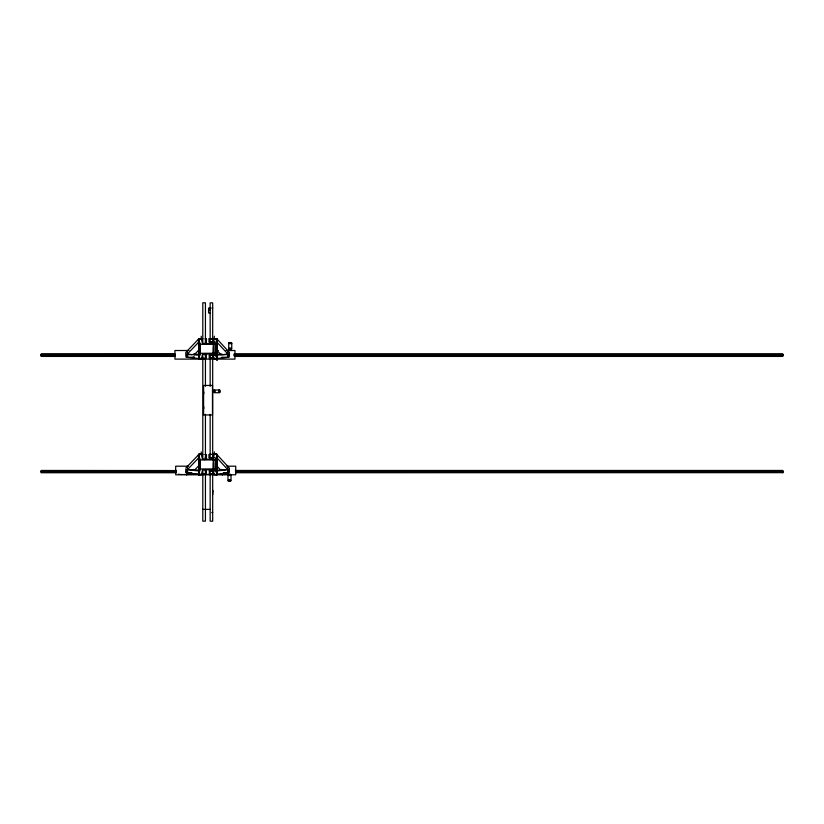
<?xml version="1.0" encoding="UTF-8"?>
<svg xmlns="http://www.w3.org/2000/svg" width="824" height="824" viewBox="0 0 824 824"><rect width="100%" height="100%" fill="white"/><g stroke="black" fill="none" stroke-linecap="round" stroke-linejoin="round"><path stroke-width="1.24" d="M185.791 469.299L185.781 471.678L186.873 472.616L191.879 472.811M186.873 472.616L186.904 470.195L198.914 457.619L198.924 454.354L202.642 454.385M186.904 470.195L186.873 471.194M187.409 354.001L187.409 350.746M187.409 469.67L187.409 466.415M202.642 338.716L198.924 338.685L198.914 341.919L186.904 354.526L186.904 355.494M214.343 338.654L217.052 338.664L216.949 359.171L214.24 359.161C211.871 351.591 213.54 343.783 214.353 336.192M214.343 454.323L217.052 454.333L216.949 474.851L214.24 474.83C211.871 467.26 213.54 459.462 214.353 451.871M215.6 352.837C216.661 335.141 217.248 332.35 215.826 352.837C218.494 367.277 216.145 357.657 215.826 352.837M216.949 359.171L215.795 353.28L215.847 344.267L217.052 338.664M216.949 474.851L215.6 468.506L215.641 460.4L217.052 454.333M215.97 466.466C216.568 483.904 216.712 445.434 215.991 462.46M215.991 350.478L216.815 355.123L216.877 342.671L216.001 347.11M216.691 358.44L216.794 339.385M216.815 470.792L216.877 458.34M187.687 354.135L187.563 357.358L194.371 357.194M185.987 472.863L198.79 474.181L198.914 470.957L187.687 469.804L187.563 473.028L191.312 472.976M198.79 474.181L198.914 470.988M206.052 358.399L200.026 358.492L206.093 358.399L206.319 355.237L205.155 355.196M206.196 474.099L201.21 474.14L206.196 474.099L206.319 470.906L206.093 474.068L205.032 474.088M216.64 342.671L215.991 346.791M216.001 462.779L216.856 458.855M198.842 354.629L199.768 350.509M199.789 350.828L198.821 355.154L200.026 350.828L200.005 346.822L198.749 342.702L199.748 347.141M198.666 359.202L199.985 353.321L199.933 344.308L214.044 344.226L214.096 353.238L213.921 354.032L202.519 354.104L201.375 359.192L198.666 359.202L198.553 338.695L201.262 338.674L202.457 343.526L213.859 343.464L214.044 344.226M199.181 357.348L200.18 352.868L200.139 344.762L198.553 338.695M198.821 470.823L198.749 458.371C202.076 458.803 197.286 480.897 199.768 466.188M198.666 474.871L200.18 468.537L200.139 460.431L198.553 454.364L201.262 454.343L202.457 459.205L213.859 459.133L214.096 468.908L213.921 469.711L202.519 469.773L201.375 474.861L198.666 474.871L198.553 454.364M178.52 474.181L179.251 474.181M202.56 338.818L198.924 338.685L185.791 352.435L185.781 356.009L186.873 356.947L186.904 354.526L191.91 354.711M194.217 354.804L199.367 349.407M204.517 344.01C207.864 343.351 205.907 333.73 206.196 342.187L205.176 342.187M185.791 468.114L198.924 454.354L202.56 454.498M194.217 470.473L199.367 465.076M204.517 459.689C207.864 459.03 205.907 449.399 206.196 457.856L205.176 457.856M221.563 469.896L222.027 469.495L220.966 469.536M223.335 472.801L228.341 472.605L229.391 471.668L229.381 468.094L216.691 454.333L209.255 454.385L209.265 457.608L210.429 457.825M209.451 355.185L214.24 355.257L209.451 355.185L209.43 358.409L209.409 355.154L221.759 353.98M210.47 470.844L209.409 470.823L214.292 470.926L209.306 470.885L209.43 474.078L214.364 474.13M210.594 474.058L209.533 474.047L214.415 474.119M228.001 354.073L216.712 355.257L216.836 358.481L229.185 357.183M213.292 357.977L209.533 358.378L214.364 358.45L211.84 358.409M221.883 357.204L227.661 357.338L227.537 354.124M209.409 470.823L225.508 469.701M209.533 474.047L214.549 473.522M229.185 472.852L216.836 474.15L216.712 470.926L227.537 469.793L227.661 473.017L223.912 472.955M211.675 338.849L216.691 338.654L229.381 352.425L229.391 355.999L228.341 356.936L228.31 354.505L216.691 341.919L216.691 338.654L209.255 338.716L209.265 341.939L210.429 342.156M209.255 338.716L216.691 338.654M211.686 342.104L214.189 342.012L209.265 341.939M214.271 341.981L209.409 342.166L209.399 338.932M222.047 354.753L228.31 354.505L228.341 355.505M214.178 454.426L216.691 454.333L216.691 457.588L228.31 470.185L228.31 471.153M213.045 454.467L216.691 454.333M211.686 457.784L214.189 457.681L209.409 457.835L209.255 454.385M193.434 353.99L199.181 354.454M189.695 469.721L199.181 470.123M205.032 358.419L206.093 358.399M205.155 470.864L206.206 470.854M209.265 457.608L214.219 457.577M200.139 344.762L198.584 339.416L198.697 358.471L200.18 352.868M199.985 353.321L214.096 353.238M214.044 459.895L199.933 459.977L199.985 468.99L214.096 468.908M200.139 460.431L198.584 455.095L198.697 474.14L200.18 468.537M210.161 308.094L208.575 308.094L208.575 312.914L210.161 312.914M211.737 308.094L212.685 308.094M208.575 310.102L210.161 310.102M229.216 342.557L231.287 342.557M228.815 342.722L231.688 342.722M228.815 343.248L231.688 343.248M228.815 348.521L231.688 348.521M228.815 349.046L231.688 349.046M229.216 349.211L231.287 349.211M188.984 350.509L174.935 350.509L174.935 359.109L234.964 359.109L234.964 350.509L226.023 350.509M215.806 350.509L218.36 350.509M41.2 354.135L175.1 354.135L41.2 354.217L41.2 356.411L175.1 356.411M234.047 354.135L782.8 354.135L782.8 356.411L234.325 356.411M234.325 354.217L782.8 354.217M41.2 354.722L175.1 354.722M234.325 354.722L782.8 354.722M41.2 354.866L175.1 354.773M234.325 354.866L782.8 354.784M41.2 354.979L175.1 354.979M234.232 355.051L782.8 355.051M41.2 355.515L175.1 355.566M234.325 355.556L782.8 355.505M41.2 355.69L175.1 355.69L41.2 355.834M234.325 355.69L782.8 355.69L234.325 355.834M214.137 390.422L212.839 390.422L214.137 390.627M214.137 392.08L212.839 392.08L214.137 392.286M188.459 466.188L175.687 466.188L175.687 474.779L235.715 474.779L235.715 466.188L226.775 466.188M176.388 470.545L41.2 470.463L41.2 472.739L176.388 472.739M235.334 470.463L782.8 470.463L782.8 472.739M41.2 471.112L176.388 471.101M235.613 471.112L782.8 471.101M41.2 471.194L176.388 471.194M235.613 471.194L782.8 471.194M41.2 471.38L176.388 471.307M235.52 471.4L782.8 471.4M41.2 471.493L176.388 471.493M235.613 471.493L782.8 471.493M41.2 471.719L176.388 471.719M185.596 471.781L186.224 471.781M235.613 471.719L782.8 471.719M41.2 471.843L176.388 471.874M235.52 471.812L782.8 471.812M235.613 472.739L782.8 472.667M186.646 474.305L188.84 474.305M220.224 474.305L222.418 474.305M228.464 474.356L230.524 474.356M180.662 474.469L182.258 474.469M184.082 474.469L184.761 474.469M186.729 474.469L188.748 474.469M190.725 474.469L191.395 474.469M193.774 474.387L203.384 474.387M204.527 474.387L215.291 474.387M217.67 474.469L218.339 474.469M220.317 474.469L222.336 474.469M224.303 474.469L224.983 474.469M226.806 474.469L230.936 474.531M228.063 475.046L230.936 475.046M228.063 480.33L230.936 480.33M228.063 480.845L230.936 480.845M228.464 481.02L230.524 481.02M212.973 490.496L212.685 494.688M202.611 509.335L203.435 509.335M204.403 509.335L205.433 509.335M206.072 509.387L210.161 509.387M211.737 512.559L212.685 512.559M213.128 344.257L215.847 344.267M215.97 350.797L216.578 355.123M213.086 353.269L215.795 353.28M213.128 459.926L215.847 459.947L215.795 468.959L213.086 468.938M215.641 460.4L217.021 455.064L216.928 474.109L215.6 468.506M209.409 355.154L210.47 355.165M209.574 358.378L214.415 358.45M198.924 338.685L202.673 338.829M193.135 357.183L194.155 357.194M198.924 454.354L202.673 454.498M194.248 469.546L193.187 469.505L193.661 469.907M187.203 354.083L198.914 355.288L198.79 358.512L185.987 357.194M216.012 349.397L220.987 354.794M216.012 465.066L220.987 470.463M198.749 458.371L199.748 462.82M215.991 466.147L216.794 470.277M201.241 336.223L201.262 338.674M201.241 451.892L201.262 454.343M198.986 342.702L199.058 355.144M228.31 470.185L228.341 472.605M227.815 350.725L227.826 353.98M227.815 466.394L227.826 469.659M231.276 349.046L231.276 350.509M231.039 349.046L231.039 350.509M229.412 349.046L229.412 350.509M229.175 349.046L229.175 350.509M222.676 474.14L222.418 474.954L222.418 474.14M219.895 390.463L219.895 392.296M219.74 390.102L219.74 392.646M219.277 390.102L219.277 392.646M214.601 390.102L214.601 392.646M214.137 390.102L214.137 392.646M213.993 390.463L213.993 392.296M212.88 391.081L212.88 391.678M212.685 344.102L212.685 302.851L210.161 302.851L210.161 343.958M212.685 354.227L212.685 459.833M212.685 468.835L212.685 521.201L210.161 521.201L210.161 469.577M210.161 354.011L210.161 386.343M210.161 414.359L210.161 459.545M205.433 343.907L205.433 302.799L202.797 302.799L202.797 343.907M205.433 353.949L205.433 386.291M205.433 414.307L205.433 459.493M205.433 469.526L205.433 521.149L202.797 521.149L202.797 469.526M203.755 391.884L203.755 393.759M203.755 406.778L203.755 408.653M202.797 354.176L202.797 459.493M186.646 474.14L186.646 474.954L186.389 474.14M210.419 338.901L209.358 338.932L210.419 338.901M231.76 343.649L228.742 343.649L228.742 348.119L231.76 348.119L231.76 343.649M212.479 385.457L203.59 385.457L203.59 414.956L212.479 414.956L212.479 385.457M218.927 390.04L214.961 390.04L214.961 392.718L218.927 392.718L218.927 390.04M176.388 472.111L41.2 472.101L176.388 472.162M782.8 472.111L235.613 472.101L782.8 472.162M231.008 475.458L227.98 475.458L227.98 479.928L231.008 479.928L231.008 475.458M210.594 358.389L209.533 358.378L210.583 358.389M206.247 338.963L205.176 338.922L206.247 338.963M206.247 454.632L205.176 454.601L206.247 454.632"/></g></svg>
